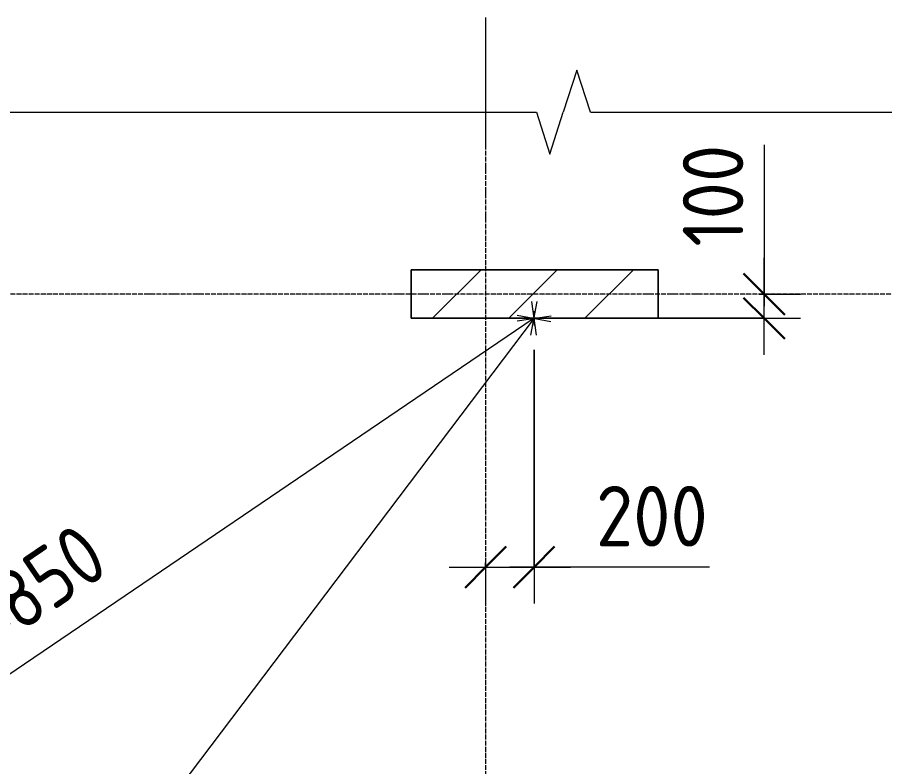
# Model space of a CAD drawing. Header units: millimetres. Extents: x 44859 to 70796, y 2088 to 13060.
# Drawn here: x 57076 to 60656, y 9590 to 12682 of the extents above; entities that cross this region are included whole.
import ezdxf

# ---------------------------------------------------------------- set-up
doc = ezdxf.new("R2010")
doc.units = ezdxf.units.MM
doc.linetypes.add('02 Штрихпунктирная _20 мм_', pattern=[25, 20, -2.5, 0, -2.5])
for name, color, linetype, lineweight in [('AA_Dim', 7, 'Continuous', 9), ('AA_Dim-100', 7, 'Continuous', 9), ('AA_Linii', 7, 'Continuous', 9), ('AA_Oformlenie', 7, 'Continuous', 9), ('AA_Vinoska', 7, 'Continuous', 9), ('Оси', 7, 'Continuous', 9)]:
    doc.layers.add(name, color=color, linetype=linetype, lineweight=lineweight)
doc.styles.add('ISOCPEUR_4', font='isocpeur.TTF', dxfattribs={"width": 0.9, "height": 250})
doc.styles.add('ISOCPEUR_5', font='isocpeur.TTF', dxfattribs={"width": 0.85, "height": 250})
doc.dimstyles.new('05_Округл_5мм__прозр__1', dxfattribs={"dimscale": 304.8, "dimtxt": 250.688742, "dimasz": 0.557743, "dimexe": 0.492126, "dimexo": 0.328084, "dimgap": 0.032808, "dimtad": 1, "dimdec": 0, "dimrnd": 5, "dimdsep": 46, "dimtxsty": 'ISOCPEUR_4', "dimblk1": 'OBLIQUE', "dimblk2": 'OBLIQUE', "dimsah": 1, "dimcen": 0.09, "dimdle": 0.492126, "dimazin": 0, "dimtfac": 1, "dimtdec": 4, "dimtix": 1, "dimtmove": 1, "dimatfit": 3, "dimfxl": 1, "dimtvp": 1, "dimtolj": 1, "dimtzin": 0, "dimlwd": 18, "dimlwe": 18, "dimarcsym": 2})
doc.dimstyles.new('Стрелка__округл_5_мм_', dxfattribs={"dimscale": 304.8, "dimtxt": 250.688742, "dimasz": 0.82021, "dimexe": 0.787402, "dimexo": 0, "dimgap": 0.131234, "dimtad": 1, "dimjust": 3, "dimdec": 0, "dimrnd": 5, "dimdsep": 46, "dimtxsty": 'ISOCPEUR_5', "dimblk1": 'OPEN30', "dimblk2": 'OPEN30', "dimsah": 1, "dimcen": 0.09, "dimazin": 0, "dimtfac": 1, "dimtdec": 4, "dimtix": 1, "dimtmove": 0, "dimatfit": 2, "dimfxl": 1, "dimtvp": 1, "dimtolj": 1, "dimtzin": 0, "dimarcsym": 2})

# ---------------------------------------------------------------- blocks, each defined once
blk = doc.blocks.new('011_ЛинияОбрыва _ЭлУзла_Линия_ - Тип 1-4121639-Схема расположения плиты покрытия входной группы')
at = {"layer": 'AA_Oformlenie'}
for p, q in [((0, 0), (8440, 0)), ((8662.6, 0), (17100, 0))]:
    blk.add_line(p, q, dxfattribs=at)
blk = doc.blocks.new('DIMBLOCK24-Схема расположения плиты покрытия входной группы')
at = {"layer": 'AA_Dim-100', "lineweight": 18}
for p, q in [((59208.8, 11310), (59208.8, 10262.8)), ((59208.8, 10412.8), (59208.8, 11310)), ((59008.8, 10433), (59008.8, 10262.8)), ((59008.8, 10412.8), (59008.8, 10433)), ((58858.8, 10412.8), (59358.8, 10412.8)), ((59364.1, 10412.8), (59108.8, 10412.8)), ((59932.3, 10412.8), (59364.1, 10412.8))]:
    blk.add_line(p, q, dxfattribs=at)
at = {"layer": 'AA_Dim-100', "lineweight": 30}
for p, q in [((59008.8, 10412.8), (59093.8, 10497.8)), ((59208.8, 10412.8), (59293.8, 10497.8)), ((59008.8, 10412.8), (58923.8, 10327.8)), ((59208.8, 10412.8), (59123.8, 10327.8))]:
    blk.add_line(p, q, dxfattribs=at)
at = {"layer": 'AA_Dim-100', "color": 0, "lineweight": 18, "insert": (59464.1, 10748.5), "char_height": 250, "width": 561.921, "attachment_point": 1, "line_spacing_factor": 1.135194, "style": 'ISOCPEUR_4'}
blk.add_mtext('200', dxfattribs=at)
blk = doc.blocks.new('_Oblique')
at = {"color": 0, "linetype": 'ByBlock', "lineweight": -2}
blk.add_line((-0.5, -0.5), (0.5, 0.5), dxfattribs=at)
blk = doc.blocks.new('DIMBLOCK25-Схема расположения плиты покрытия входной группы')
at = {"layer": 'AA_Dim-100', "lineweight": 18}
for p, q in [((60158.4, 12156.3), (60158.4, 11635.4)), ((60158.4, 11290), (60158.4, 11690)), ((60158.4, 11635.4), (60158.4, 11490)), ((60138.2, 11540), (60308.4, 11540)), ((60158.4, 11540), (60138.2, 11540)), ((59338.8, 11440), (60308.4, 11440)), ((60158.4, 11440), (59338.8, 11440))]:
    blk.add_line(p, q, dxfattribs=at)
at = {"layer": 'AA_Dim-100', "lineweight": 30}
for p, q in [((60158.4, 11540), (60073.4, 11625)), ((60158.4, 11540), (60243.4, 11455)), ((60158.4, 11440), (60073.4, 11525)), ((60158.4, 11440), (60243.4, 11355))]:
    blk.add_line(p, q, dxfattribs=at)
at = {"layer": 'AA_Dim-100', "color": 0, "lineweight": 18, "insert": (59822.7, 11735.4), "char_height": 250, "width": 505.161, "attachment_point": 1, "rotation": 90, "line_spacing_factor": 1.135194, "style": 'ISOCPEUR_4'}
blk.add_mtext('100', dxfattribs=at)
blk = doc.blocks.new('DIMBLOCK26-Схема расположения плиты покрытия входной группы')
at = {"layer": 'AA_Dim-100'}
for p, q in [((59195.5, 11370.6), (59222.1, 11509.4)), ((59208.8, 11440), (55195.4, 8716.9)), ((59139.4, 11453.3), (59278.3, 11426.7))]:
    blk.add_line(p, q, dxfattribs=at)
at = {"layer": 'AA_Dim-100', "lineweight": 40}
for q in [(55364.7, 8912.7), (55439.9, 8801.8)]:
    blk.add_line((55195.4, 8716.9), q, dxfattribs=at)
at = {"layer": 'AA_Dim-100'}
blk.add_arc((59208.8, 11440), 4850, 211.3224, 216.9929, dxfattribs=at)
at = {"layer": 'AA_Dim-100', "color": 0, "insert": (56668, 10157.9), "char_height": 250, "width": 953.563, "attachment_point": 1, "rotation": 34.1576, "line_spacing_factor": 1.135194, "style": 'ISOCPEUR_5'}
blk.add_mtext('R4850', dxfattribs=at)
blk = doc.blocks.new('_Open30')
at = {"color": 0, "linetype": 'ByBlock', "lineweight": -2}
for p, q in [((-1, 0.268), (0, 0)), ((0, 0), (-1, -0.268)), ((0, 0), (-1, 0))]:
    blk.add_line(p, q, dxfattribs=at)
blk = doc.blocks.new('DIMBLOCK27-Схема расположения плиты покрытия входной группы')
at = {"layer": 'AA_Dim-100'}
for p, q in [((59218.5, 11370), (59199.1, 11510)), ((59208.8, 11440), (54961, 5826.9)), ((59138.8, 11430.3), (59278.8, 11449.7))]:
    blk.add_line(p, q, dxfattribs=at)
at = {"layer": 'AA_Dim-100', "lineweight": 40}
for q in [(55058.4, 6066.7), (55165.3, 5985.9)]:
    blk.add_line((54961, 5826.9), q, dxfattribs=at)
at = {"layer": 'AA_Dim-100'}
blk.add_arc((59208.8, 11440), 7039.2, 230.92914, 234.83611, dxfattribs=at)
at = {"layer": 'AA_Dim-100', "color": 0, "insert": (56553.5, 8537.3), "char_height": 250, "width": 953.563, "attachment_point": 1, "rotation": 52.8826, "line_spacing_factor": 1.135194, "style": 'ISOCPEUR_5'}
blk.add_mtext('R7040', dxfattribs=at)

msp = doc.modelspace()

# ---------------------------------------------------------------- hatches: boundary and pattern name
at = {"layer": 'AA_Oformlenie'}
h = msp.add_hatch(dxfattribs=at)
h.set_pattern_fill('FP_2', color=250, style=0, pattern_type=2)
h.set_pattern_definition([(45, (18433.74, 0), (-314.309, 314.309), []), (45, (18748.05, 0), (-314.309, 314.309), [555.625, -111.125, 3.353, -107.772])])
h.paths.add_polyline_path([(58701.1759, 11440), (59720.8429, 11440), (59720.8429, 11640), (58701.1759, 11640)])
h.paths.add_polyline_path([(66998.8034, 11440), (68098.8034, 11440), (68098.8034, 11640), (66998.8034, 11640)])
h.paths.add_polyline_path([(61420.8429, 11440), (65688.8034, 11440), (65688.8034, 11640), (61420.8429, 11640)])
h.paths.add_polyline_path([(50158.4131, 11440), (50988.8756, 11440), (50988.8756, 11640), (50158.4131, 11640), (50158.4131, 11489.0118)])
h.paths.add_polyline_path([(57001.1569, 11440), (57001.1569, 11640), (52297.0989, 11640), (52297.0989, 11440)])

# ---------------------------------------------------------------- linework, layer by layer
at = {"layer": 'AA_Linii', "lineweight": 18}
for p, q in [((58701.1759, 11640), (59720.8429, 11640)), ((58701.1759, 11440), (58701.1759, 11640)), ((59720.8429, 11640), (59720.8429, 11440)), ((59208.8053, 11440), (59208.8053, 11470)), ((59720.8429, 11440), (58701.1759, 11440)), ((59208.8053, 11440), (59178.8053, 11440)), ((59208.8053, 11440), (59208.8053, 11410)), ((59208.8053, 11440), (59238.8053, 11440))]:
    msp.add_line(p, q, dxfattribs=at)
at = {"layer": 'AA_Linii'}
for p, q in [((58701.1759, 11640), (58701.1759, 11440)), ((59720.8429, 11640), (58701.1759, 11640)), ((59720.8429, 11440), (59720.8429, 11640)), ((58701.1759, 11440), (59720.8429, 11440))]:
    msp.add_line(p, q, dxfattribs=at)
at = {"layer": 'AA_Linii', "lineweight": 18}
msp.add_arc((59208.8034, 11440), 4750.0071, 180, 0, dxfattribs=at)
at = {"layer": 'AA_Linii', "lineweight": 30}
for centre, radius, start, end in [((59208.8073, 11440), 7039.2095, 181.46527314, 269.9323799), ((59208.8073, 11440), 4850.0071, 182.1269266, 269.9018574), ((59208.8034, 11440), 7039.2095, 269.93241115, 358.53472686), ((59208.8034, 11440), 4850.0071, 269.9019028, 357.8730734)]:
    msp.add_arc(centre, radius, start, end, dxfattribs=at)
at = {"layer": 'AA_Vinoska'}
for p, q in [((59385.1121, 12463.3003), (59328.8034, 12290)), ((59441.4208, 12290), (59385.1121, 12463.3003)), ((59218.8034, 12290), (59273.8034, 12116.7949)), ((59273.8034, 12116.7949), (59328.8034, 12290))]:
    msp.add_line(p, q, dxfattribs=at)
at = {"layer": 'Оси'}
msp.add_line((59008.8034, 12681.8629), (59008.8034, 12181.8629), dxfattribs=at)
at = {"layer": 'Оси', "linetype": '02 Штрихпунктирная _20 мм_'}
for p, q in [((59008.8034, 12181.8629), (59008.8034, 3405.5937)), ((67458.9685, 11540), (49139.1194, 11540))]:
    msp.add_line(p, q, dxfattribs=at)

# ---------------------------------------------------------------- block references
at = {"layer": 'AA_Oformlenie'}
msp.add_blockref('011_ЛинияОбрыва _ЭлУзла_Линия_ - Тип 1-4121639-Схема расположения плиты покрытия входной группы', (50778.8034, 12290), dxfattribs=at)

# ---------------------------------------------------------------- dimensions: what is measured, and where the dimension line sits
at = {"layer": 'AA_Dim', "lineweight": 18}
dim = msp.add_linear_dim(base=(60158.3862, 11540), p1=(59238.8053, 11440), p2=(60038.1781, 11540), angle=90, dimstyle='05_Округл_5мм__прозр__1', override={"dimpost": '<>', "dimfxl": 805.603346}, dxfattribs=at)
dim.commit()
dim.dimension.update_dxf_attribs({"geometry": 'DIMBLOCK25-Схема расположения плиты покрытия входной группы', "text_midpoint": (59989.3733, 11987.9382), "dimtype": 160, "text_rotation": 90})
at = {"layer": 'AA_Dim'}
for mpoint, picture, middle in [((54960.9976, 5826.9275), 'DIMBLOCK27-Схема расположения плиты покрытия входной группы', (57028.7625, 8832.7081)), ((55195.445, 8716.8598), 'DIMBLOCK26-Схема расположения плиты покрытия входной группы', (57212.9204, 10285.1507))]:
    dim = msp.add_radius_dim(center=(59208.8073, 11440), mpoint=mpoint, dimstyle='Стрелка__округл_5_мм_', override={"dimpost": 'R<>'}, dxfattribs=at)
    dim.commit()
    dim.dimension.update_dxf_attribs({"geometry": picture, "text_midpoint": middle})
at = {"layer": 'AA_Dim', "lineweight": 18}
dim = msp.add_linear_dim(base=(59208.8053, 10412.8136), p1=(59008.8034, 10533.0217), p2=(59208.8053, 11410), dimstyle='05_Округл_5мм__прозр__1', override={"dimpost": '<>', "dimfxl": 899.495236}, dxfattribs=at)
dim.commit()
dim.dimension.update_dxf_attribs({"geometry": 'DIMBLOCK24-Схема расположения плиты покрытия входной группы', "text_midpoint": (59745.0411, 10581.8265), "dimtype": 160})

doc.saveas('drawing.dxf')
